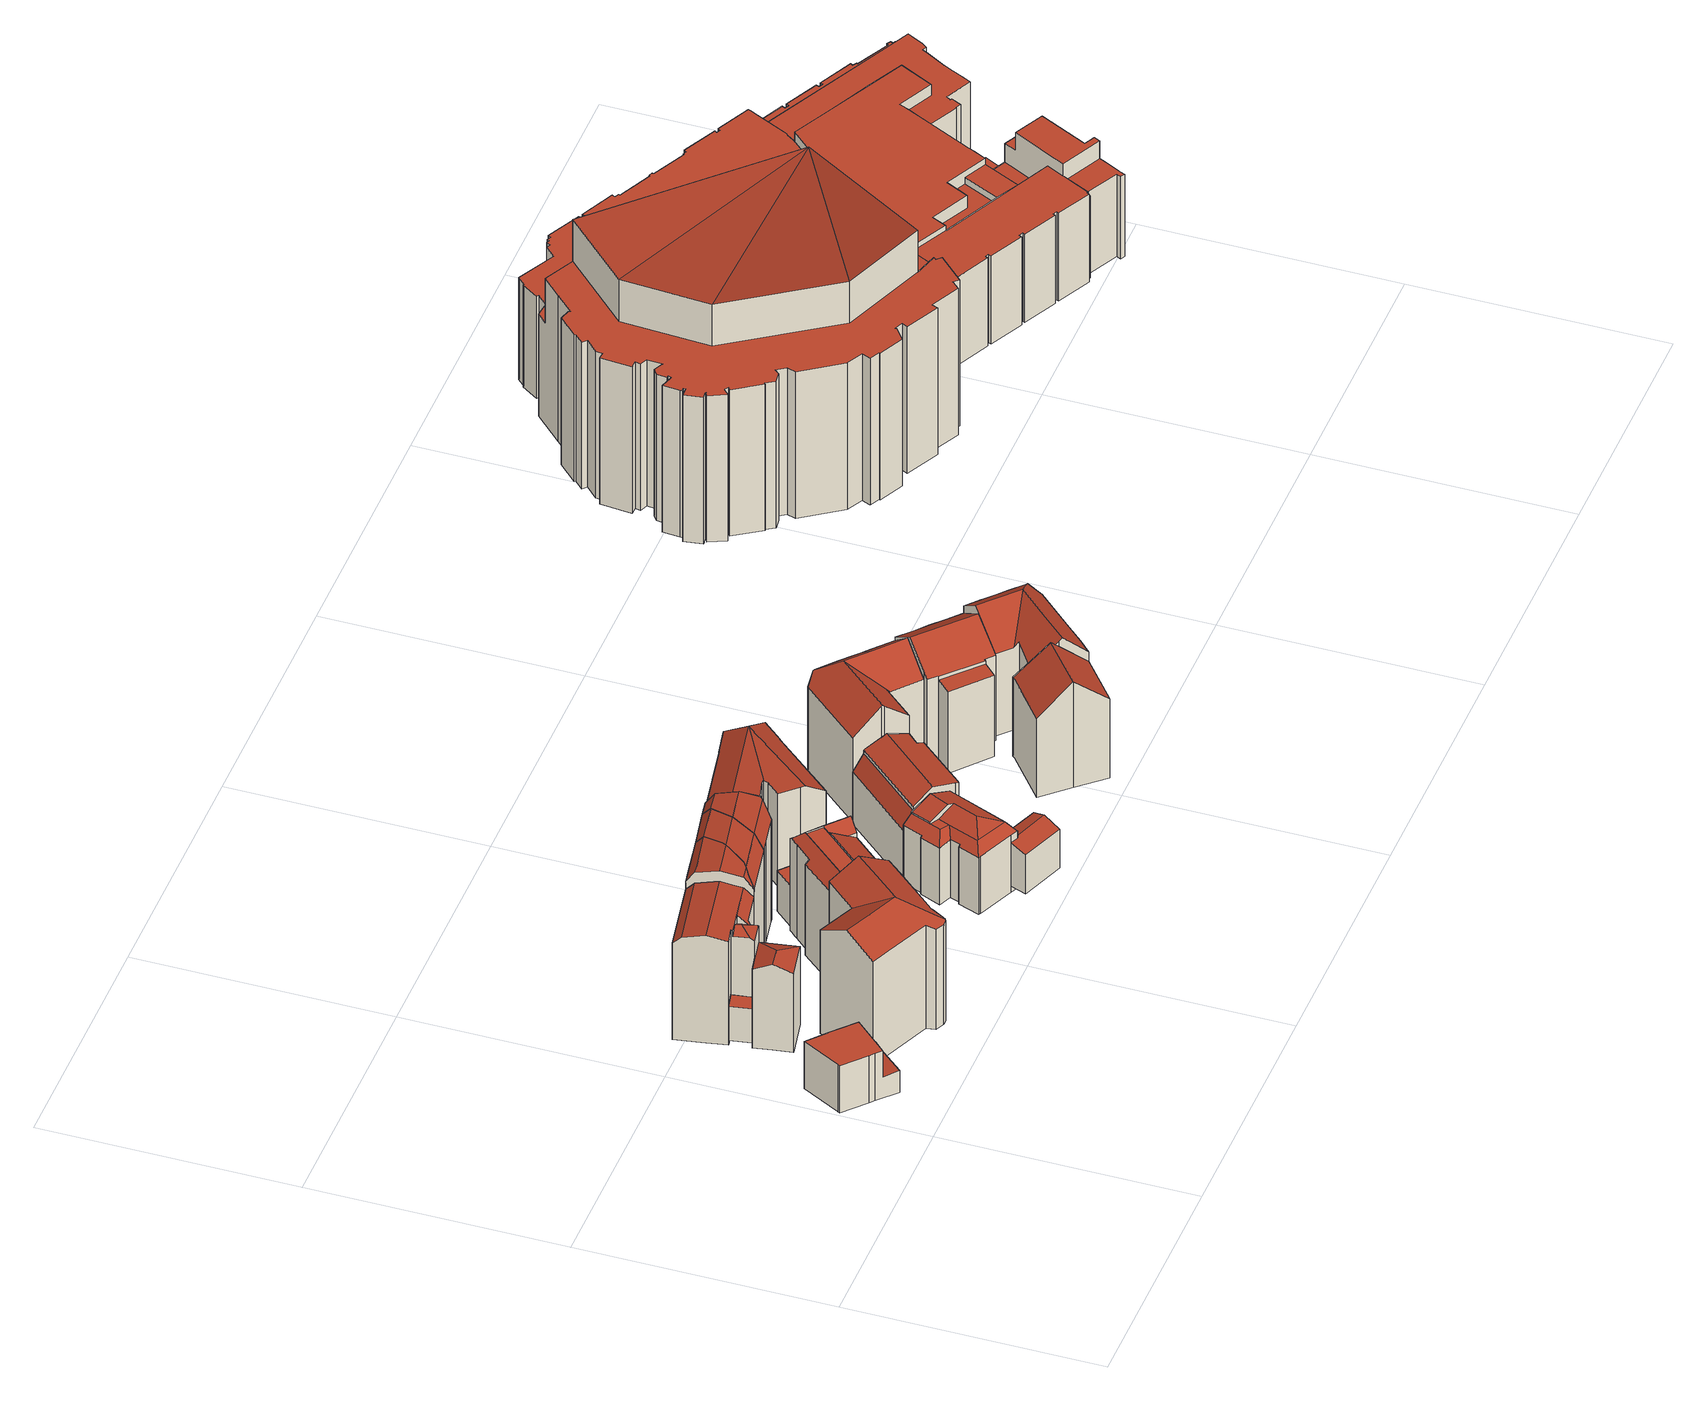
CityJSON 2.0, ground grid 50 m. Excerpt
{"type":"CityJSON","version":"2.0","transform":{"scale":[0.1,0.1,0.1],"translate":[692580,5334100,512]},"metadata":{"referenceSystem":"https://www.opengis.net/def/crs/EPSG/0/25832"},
"CityObjects":{
"building1":{"type":"Building","attributes":{"Gemeindeschluessel":"09162000","HoeheDach":"523.827","HoeheGrund":"513.141","Methode":"2000","NiedrigsteTraufeDesGebaeudes":"517.749","Geometrietyp2DReferenz":"3000","function":"31001_1000","roofType":"1000","measuredHeight":10.69,"storeysAboveGround":3},"geometry":[{"type":"MultiSurface","lod":"2","boundaries":[[[0,1,2,3]],[[4,5,6,7,8,9]],[[10,11,12,13]],[[14,15,11,10]],[[16,17,1,0]],[[4,9,18,19,16,0,3,20,14,10,13]],[[20,21,15,14]],[[13,12,5,4]],[[5,12,11,15,21,6]],[[18,22,23,19]],[[22,8,7,24,2,1,17,23]],[[3,2,24,21,20]],[[21,24,7,6]],[[19,23,17,16]],[[9,8,22,18]]],"semantics":{"surfaces":[{"type":"WallSurface"},{"type":"GroundSurface"},{"type":"RoofSurface"}],"values":[0,0,0,0,0,1,0,0,2,0,2,0,0,0,0]}}]},
"building2":{"type":"Building","attributes":{"Gemeindeschluessel":"09162000","HoeheDach":"521.450","HoeheGrund":"513.710","Methode":"1000","NiedrigsteTraufeDesGebaeudes":"521.450","Geometrietyp2DReferenz":"3000","function":"31001_2000","roofType":"1000","measuredHeight":7.74},"geometry":[{"type":"MultiSurface","lod":"2","boundaries":[[[25,26,27,28]],[[29,30,26,25]],[[29,25,28,31]],[[26,30,32,27]],[[28,27,32,31]],[[30,29,31,32]]],"semantics":{"surfaces":[{"type":"WallSurface"},{"type":"RoofSurface"},{"type":"GroundSurface"}],"values":[0,1,0,0,2,0]}}]},
"building3":{"type":"Building","attributes":{"Gemeindeschluessel":"09162000","HoeheDach":"537.010","HoeheGrund":"512.620","Methode":"2000","NiedrigsteTraufeDesGebaeudes":"530.340","Geometrietyp2DReferenz":"3000","function":"31001_9998","roofType":"3100","measuredHeight":24.39,"storeysAboveGround":5},"geometry":[{"type":"MultiSurface","lod":"2","boundaries":[[[33,34,35,36]],[[37,38,39,40,38,41]],[[42,43,44,45]],[[46,40,39]],[[47,48,41,38,40,49,50,51]],[[52,53,43,42]],[[45,44,54,33,36,55,56]],[[57,58,59,60]],[[46,61,62,63,49,40]],[[64,34,33,54,43,53,65,66,67,68]],[[69,70,71,55,36,35,72,37,41,48,73]],[[74,52,42,45,56,75]],[[76,64,68,77,46,39,38]],[[49,63,78,79,80,81,60,59,82,50]],[[67,83,84,62,61,77,68]],[[51,50,82,85]],[[73,48,47,86]],[[43,54,44]],[[75,56,55,71]],[[78,63,62,84]],[[85,82,59,58]],[[87,88,86,47,51,85,58,57]],[[84,83,67,66,65,53,52,74,75,71,70,69,73,86,88,87,57,60,81,80,79,78]],[[72,76,38,37]],[[46,77,61]],[[35,34,64,76,72]]],"semantics":{"surfaces":[{"type":"WallSurface"},{"type":"RoofSurface"},{"type":"GroundSurface"}],"values":[0,0,1,0,1,0,1,0,1,0,0,0,1,0,0,1,0,1,0,0,1,0,2,1,0,1]}}]},
"building4":{"type":"Building","attributes":{"Gemeindeschluessel":"09162000","HoeheDach":"539.640","HoeheGrund":"512.610","Methode":"2000","NiedrigsteTraufeDesGebaeudes":"535.229","Geometrietyp2DReferenz":"3000","function":"31001_9998","roofType":"3100","measuredHeight":27.03,"storeysAboveGround":4},"geometry":[{"type":"MultiSurface","lod":"2","boundaries":[[[89,90,91,92,93,94]],[[95,96,97,98,99,100]],[[92,101,102,93]],[[103,104,105,106]],[[106,105,107,108]],[[109,97,96,95,110,111,103,106,108,112,113,114,102,101,115,116,117,118,119]],[[112,108,107,120,121,113]],[[90,122,123,124,125,91]],[[126,127,100,99,98,128,129,123,122,90]],[[92,91,125,124,117,116,115,101]],[[97,109,119,129,128,98]],[[121,94,93,102,114,113]],[[111,110,95,100,127,130]],[[123,129,119,118,117,124]],[[111,130,104,103]],[[120,107,105,104,130,127,126,90,89,94,121]]],"semantics":{"surfaces":[{"type":"RoofSurface"},{"type":"WallSurface"},{"type":"GroundSurface"}],"values":[0,1,1,1,1,2,1,0,0,1,1,1,1,1,1,0]}}]},
"building5":{"type":"Building","attributes":{"Gemeindeschluessel":"09162000","HoeheDach":"539.290","HoeheGrund":"513.150","Methode":"2000","NiedrigsteTraufeDesGebaeudes":"535.983","Geometrietyp2DReferenz":"3000","function":"31001_9998","roofType":"3100","measuredHeight":26.14,"storeysAboveGround":5},"geometry":[{"type":"MultiSurface","lod":"2","boundaries":[[[131,132,133,134]],[[135,136,137,138,139,140,141,142,143,144]],[[145,146,147,148,149,150]],[[147,151,152,153,154,148]],[[134,133,139,138]],[[131,155,156,145,150,157,158,132]],[[139,133,132,158,157,159,140]],[[140,159,157,150,149,160,141]],[[151,147,146,145,156,155,131,134,138,137,136,135,144,161,152]],[[141,160,149,148,154,162,142]],[[143,163,153,152,161,144]],[[142,162,154,153,163,143]]],"semantics":{"surfaces":[{"type":"WallSurface"},{"type":"RoofSurface"},{"type":"GroundSurface"}],"values":[0,0,0,0,0,0,1,1,2,1,0,1]}}]},
"building6":{"type":"Building","attributes":{"Gemeindeschluessel":"09162000","HoeheDach":"539.290","HoeheGrund":"513.274","Methode":"2000","NiedrigsteTraufeDesGebaeudes":"535.830","Geometrietyp2DReferenz":"3000","function":"31001_9998","roofType":"3100","measuredHeight":26.02},"geometry":[{"type":"MultiSurface","lod":"2","boundaries":[[[164,165,166,167,168,169,170,171,172,173,174,175,176,177,178]],[[179,167,166,165,164,178,180,181,182,183]],[[169,168,167,179,184,185]],[[177,153,180,178]],[[186,183,182,149,150,187,188]],[[189,188,187,150,173,172,171,170]],[[181,180,153,154]],[[182,181,154,148,149]],[[184,179,183,186,188,189,185]],[[150,149,148,175,174,173]],[[148,154,153,177,176,175]],[[169,185,189,170]]],"semantics":{"surfaces":[{"type":"GroundSurface"},{"type":"WallSurface"},{"type":"RoofSurface"}],"values":[0,1,1,1,2,1,2,2,2,1,1,1]}}]},
"building7":{"type":"Building","attributes":{"Gemeindeschluessel":"09162000","HoeheDach":"536.271","HoeheGrund":"513.390","Methode":"2000","NiedrigsteTraufeDesGebaeudes":"532.911","Geometrietyp2DReferenz":"3000","function":"31001_9998","roofType":"2100","measuredHeight":22.88,"storeysAboveGround":4},"geometry":[{"type":"MultiSurface","lod":"2","boundaries":[[[190,191,192,193,194,195,196,197,198,199,200,201,202,203,204,205]],[[206,207,208]],[[209,210,211,212]],[[213,214,215]],[[210,216,217,218,219,220,221,211]],[[222,223,224,207]],[[215,214,225,216,210,206,208]],[[195,194,193,226,223,222,227,228,229,196]],[[198,230,231,199]],[[225,191,190,205,217,216]],[[208,207,224,215]],[[196,229,232,197]],[[231,233,221,220,202,201,200,199]],[[197,232,230,198]],[[206,210,209]],[[193,192,191,225,214,213,226]],[[219,218,217,205,204,203,202,220]],[[222,207,206,209,212,227]],[[226,213,215,224,223]],[[212,211,228,227]],[[228,211,221,233,231,230,232,229]]],"semantics":{"surfaces":[{"type":"GroundSurface"},{"type":"WallSurface"},{"type":"RoofSurface"}],"values":[0,1,1,1,2,1,2,1,1,1,1,1,1,1,1,1,1,2,2,1,2]}}]},
"building8":{"type":"Building","attributes":{"Gemeindeschluessel":"09162000","HoeheDach":"539.290","HoeheGrund":"513.240","Methode":"2000","NiedrigsteTraufeDesGebaeudes":"535.822","Geometrietyp2DReferenz":"3000","function":"31001_9998","roofType":"3100","measuredHeight":26.05},"geometry":[{"type":"MultiSurface","lod":"2","boundaries":[[[234,180,235,236]],[[237,238,239,240,241,183,179]],[[242,238,237,243]],[[244,245,246,247,236,235,248,249]],[[240,250,251,245,244,241]],[[249,248,252,182]],[[253,239,238,242]],[[250,240,239,253]],[[248,235,180,252]],[[241,244,249,182,183]],[[243,237,179,254]],[[179,183,182,252,180,234,255,256,257,254]],[[251,250,253,242,243,254,257,256,255,234,236,247,246,245]]],"semantics":{"surfaces":[{"type":"WallSurface"},{"type":"RoofSurface"},{"type":"GroundSurface"}],"values":[0,1,0,0,0,1,0,0,1,1,0,0,2]}}]},
"building9":{"type":"Building","attributes":{"Gemeindeschluessel":"09162000","HoeheDach":"523.632","HoeheGrund":"514.441","Methode":"1000","NiedrigsteTraufeDesGebaeudes":"523.632","Geometrietyp2DReferenz":"3000","function":"31001_2000","roofType":"1000","measuredHeight":9.19,"storeysAboveGround":1},"geometry":[{"type":"MultiSurface","lod":"2","boundaries":[[[258,259,260,261]],[[262,263,259,258]],[[264,262,258,261]],[[260,259,263,265]],[[264,265,263,262]],[[261,260,265,264]]],"semantics":{"surfaces":[{"type":"WallSurface"},{"type":"GroundSurface"},{"type":"RoofSurface"}],"values":[0,0,1,2,0,0]}}]},
"building10":{"type":"Building","attributes":{"Gemeindeschluessel":"09162000","HoeheDach":"536.031","HoeheGrund":"519.265","Methode":"2000","NiedrigsteTraufeDesGebaeudes":"532.064","Geometrietyp2DReferenz":"3000","function":"31001_1000","roofType":"3100","measuredHeight":16.77,"storeysAboveGround":4},"geometry":[{"type":"MultiSurface","lod":"2","boundaries":[[[266,267,268,269,270]],[[271,272,273,274,270,269]],[[275,276,277,278]],[[279,280,281,271,268,282,283]],[[284,285,286,287]],[[274,288,289,266,270]],[[290,291,275,278]],[[279,283,292,293]],[[294,295,267,296]],[[297,281,280,298,299]],[[291,290,300,282]],[[292,283,282,300]],[[275,291,282,268,267,295,276]],[[285,284,301,294]],[[285,294,296,289,302,303,286]],[[304,297,299,305]],[[306,303,302,307,273,272,304,305]],[[287,286,303,306]],[[280,279,293,298]],[[299,298,293,292,300,290,278,277,301,284,287,306,305]],[[289,288,307,302]],[[271,269,268]],[[277,276,295,294,301]],[[274,273,307,288]],[[297,304,272,271,281]],[[267,266,289,296]]],"semantics":{"surfaces":[{"type":"RoofSurface"},{"type":"WallSurface"},{"type":"GroundSurface"}],"values":[0,0,1,0,1,1,1,1,0,1,1,1,0,1,0,1,1,1,1,2,1,0,1,0,0,0]}}]},
"building11":{"type":"Building","attributes":{"Gemeindeschluessel":"09162000","HoeheDach":"530.770","HoeheGrund":"520.770","Methode":"2000","NiedrigsteTraufeDesGebaeudes":"529.598","Geometrietyp2DReferenz":"3000","function":"31001_1000","roofType":"3100","measuredHeight":10,"storeysAboveGround":3},"geometry":[{"type":"MultiSurface","lod":"2","boundaries":[[[308,309,310,311]],[[312,313,314,308,311,315]],[[312,316,317,318,313]],[[319,320,318,317]],[[319,317,316,321,310,309]],[[321,315,311,310]],[[315,321,316,312]],[[314,320,319,309,308]],[[318,320,314,313]]],"semantics":{"surfaces":[{"type":"WallSurface"},{"type":"GroundSurface"},{"type":"RoofSurface"}],"values":[0,1,0,2,2,0,0,0,0]}}]},
"building12":{"type":"Building","attributes":{"Gemeindeschluessel":"09162000","HoeheDach":"538.620","HoeheGrund":"517.639","Methode":"2000","NiedrigsteTraufeDesGebaeudes":"534.510","Geometrietyp2DReferenz":"3000","function":"31001_9998","roofType":"2100","measuredHeight":20.98,"storeysAboveGround":4},"geometry":[{"type":"MultiSurface","lod":"2","boundaries":[[[322,323,324,325]],[[326,327,328]],[[329,330,331,332,333]],[[334,335,336,337]],[[338,326,339,340]],[[340,339,323,322]],[[331,330,341,342]],[[334,337,332,331,342,343,344,345,346,347,338,340,322,325]],[[334,325,324,348,335]],[[337,336,333,332]],[[344,343,244,349,350]],[[344,350,351,345]],[[346,352,353,347]],[[342,341,244,343]],[[244,341,330,329,328,349]],[[338,347,353,327,326]],[[345,351,352,346]],[[348,324,323,339,326,328]],[[349,328,327,353,352,351,350]],[[329,333,336,335,348,328]]],"semantics":{"surfaces":[{"type":"WallSurface"},{"type":"RoofSurface"},{"type":"GroundSurface"}],"values":[0,1,0,0,0,0,0,2,0,0,0,0,0,0,1,0,0,1,1,1]}}]},
"building13":{"type":"Building","attributes":{"Gemeindeschluessel":"09162000","HoeheDach":"537.130","HoeheGrund":"519.347","Methode":"2000","NiedrigsteTraufeDesGebaeudes":"531.210","Geometrietyp2DReferenz":"3000","function":"31001_1000","roofType":"3100","measuredHeight":17.78,"storeysAboveGround":3},"geometry":[{"type":"MultiSurface","lod":"2","boundaries":[[[354,355,356,357]],[[358,359,360,361]],[[362,363,364,365]],[[366,367,368,369,355,354,370]],[[371,372,373,374]],[[366,375,371,374,362,365,358,361,376,367]],[[369,377,373,372,356,355]],[[371,375,378,357,356,372]],[[362,374,373,377,363]],[[365,364,359,358]],[[361,360,379,376]],[[368,379,360,359,364,363,377,369]],[[376,379,368,367]],[[366,370,378,375]],[[354,357,378,370]]],"semantics":{"surfaces":[{"type":"WallSurface"},{"type":"GroundSurface"},{"type":"RoofSurface"}],"values":[0,0,0,0,0,1,2,0,0,0,0,2,0,0,2]}}]},
"building14":{"type":"Building","attributes":{"Gemeindeschluessel":"09162000","HoeheDach":"543.870","HoeheGrund":"519.840","Methode":"2000","NiedrigsteTraufeDesGebaeudes":"538.816","Geometrietyp2DReferenz":"3000","function":"31001_9998","roofType":"3100","measuredHeight":24.03,"storeysAboveGround":5},"geometry":[{"type":"MultiSurface","lod":"2","boundaries":[[[380,381,382,383,384,385]],[[386,387,388,389]],[[390,391,385,384,392,393]],[[394,395,390,393]],[[396,397,398,399,389,388]],[[382,381,387,386]],[[400,401,397,396,402]],[[403,404,405,406]],[[407,408,409,401,400,410]],[[411,402,396,388,387,381,380]],[[410,400,402,411,412]],[[413,407,410,412,414,415]],[[405,404,414,412,411,416,417]],[[403,415,414,404]],[[398,397,401,409]],[[408,407,413,415,403,406,418,394,393,392,384,383,382,386,389,399,398,409]],[[395,417,416,411,380,385,391,390]],[[418,406,405,417,395,394]]],"semantics":{"surfaces":[{"type":"WallSurface"},{"type":"RoofSurface"},{"type":"GroundSurface"}],"values":[0,0,0,0,0,0,1,0,0,1,1,0,1,0,0,2,1,0]}}]},
"building15":{"type":"Building","attributes":{"Gemeindeschluessel":"09162000","HoeheDach":"545.210","HoeheGrund":"521.250","Methode":"2000","NiedrigsteTraufeDesGebaeudes":"539.098","Geometrietyp2DReferenz":"3000","function":"31001_1000","roofType":"3100","measuredHeight":23.96,"storeysAboveGround":4},"geometry":[{"type":"MultiSurface","lod":"2","boundaries":[[[419,420,421,422]],[[423,424,425,426,427,428,420]],[[429,425,424,430]],[[421,431,432,433,434,422]],[[426,425,429,435,436,427]],[[433,432,437,438]],[[430,424,423,439]],[[427,436,440,438,437,428]],[[439,419,422,434,433,438,440,436,435,429,430]],[[439,423,420,419]],[[420,428,437,432,431,421]]],"semantics":{"surfaces":[{"type":"WallSurface"},{"type":"RoofSurface"},{"type":"GroundSurface"}],"values":[0,1,0,0,0,0,0,0,2,0,1]}}]},
"building16":{"type":"Building","attributes":{"Gemeindeschluessel":"09162000","HoeheDach":"544.530","HoeheGrund":"520.480","Methode":"2000","NiedrigsteTraufeDesGebaeudes":"538.980","Geometrietyp2DReferenz":"3000","function":"31001_9998","roofType":"3100","measuredHeight":24.05,"storeysAboveGround":5},"geometry":[{"type":"MultiSurface","lod":"2","boundaries":[[[441,442,443,444,445,446,447]],[[448,449,443,442]],[[450,451,452,453,454,455]],[[456,448,442,441]],[[457,458,450,455]],[[453,452,459,460]],[[461,462,463,464,465,466]],[[467,468,469,470,471,447,446,445,457,455,454,453,460,465,464,463]],[[468,472,473,469]],[[460,459,466,465]],[[444,443,449,473,472,474,451,450,458]],[[471,470,469,473,449,448,456]],[[471,456,441,447]],[[468,467,463,462,474,472]],[[445,444,458,457]],[[474,462,461,466,459,452,451]]],"semantics":{"surfaces":[{"type":"WallSurface"},{"type":"RoofSurface"},{"type":"GroundSurface"}],"values":[0,0,0,1,0,0,0,2,0,0,1,0,0,0,0,1]}}]},
"building17":{"type":"Building","attributes":{"Gemeindeschluessel":"09162000","HoeheDach":"545.700","HoeheGrund":"521.540","Methode":"2000","NiedrigsteTraufeDesGebaeudes":"540.090","Geometrietyp2DReferenz":"3000","function":"31001_9998","roofType":"3100","measuredHeight":24.16,"storeysAboveGround":5},"geometry":[{"type":"MultiSurface","lod":"2","boundaries":[[[475,476,477,478]],[[479,480,481,482,483]],[[484,485,486,487,488,489]],[[483,482,490,491,492,493]],[[481,480,494,477,476,495,496,497,490,482]],[[498,496,495,499]],[[500,501,502,503,504,505]],[[497,496,498,506,491,490]],[[507,504,503,508,480,479,509,510,511]],[[484,489,502,501]],[[511,510,509,512,513,514]],[[485,484,501,500,505,515,514,513,512,516,493,492,491,506,498,499,475,478,517,486]],[[516,512,509,479,483,493]],[[499,495,476,475]],[[515,507,511,514]],[[502,489,488,487,494,480,508,503]],[[505,504,507,515]],[[487,486,517,478,477,494]]],"semantics":{"surfaces":[{"type":"WallSurface"},{"type":"RoofSurface"},{"type":"GroundSurface"}],"values":[0,1,0,0,1,0,0,0,1,0,0,2,0,0,0,1,0,0]}}]},
"building18":{"type":"Building","attributes":{"Gemeindeschluessel":"09162000","HoeheDach":"565.740","HoeheGrund":"522.950","Methode":"2000","NiedrigsteTraufeDesGebaeudes":"546.110","Geometrietyp2DReferenz":"3000","function":"31001_9998","roofType":"1000","measuredHeight":42.79,"storeysAboveGround":5},"geometry":[{"type":"MultiSurface","lod":"2","boundaries":[[[518,519,520,521]],[[522,523,524,525]],[[526,527,528,529]],[[530,531,532,533]],[[534,535,536,537]],[[538,539,540,541]],[[542,543,544,545]],[[546,547,524,523,548,549,534,537,550,542,545,551,552,553,554,555,556,557,558,559,560,561,562,563,564,565,566,567,518,521,568,569,570,571,572,573,574,575,576,577,578,579,580,581,582,583,584,585,586,587,588,589,590,591,592,593,594,595,596,597,598,599,600,601,602,603,604,605,606,607,608,609,610,611,612,613,614,615,530,533,616,617,618,619,620,621,622,623,538,541,624,625,626,627,628,629,630,631,632,633,634,635,526,529,636]],[[589,637,638,590]],[[583,639,640,584]],[[552,641,642,553]],[[627,643,644,628]],[[571,645,646,572]],[[551,647,641,552]],[[582,648,639,583]],[[649,547,546,650]],[[572,646,651,573]],[[608,652,653,609]],[[614,654,655,615]],[[528,527,656,657,658,659,660,661,662,644,643,663,664,665,540,539,666,667,668,669,670,671,672,673,532,531,655,654,674,675,676,677,653,652,678,679,680,681,682,683,684,685,686,687]],[[625,664,663,626]],[[688,689,690]],[[691,570,569,692]],[[607,678,652,608]],[[580,693,694,581]],[[577,695,696,578]],[[601,684,683,602]],[[549,697,535,534]],[[698,699,700,701]],[[605,680,679,606]],[[699,702,703,704]],[[626,663,643,627]],[[599,705,706,600]],[[555,707,708,556]],[[618,671,670,619]],[[704,703,709,710]],[[631,660,659,632]],[[541,540,665,624]],[[562,711,712,563]],[[612,675,674,613]],[[596,713,714,597]],[[611,676,675,612]],[[553,642,715,554]],[[635,656,527,526]],[[702,688,703]],[[533,532,673,616]],[[579,716,693,580]],[[558,717,718,559]],[[550,719,543,542]],[[563,712,720,564]],[[622,667,666,623]],[[566,721,722,567]],[[545,544,647,551]],[[556,708,723,557]],[[578,696,716,579]],[[616,673,672,617]],[[560,724,725,561]],[[574,726,727,575]],[[557,723,717,558]],[[564,720,728,565]],[[632,659,658,633]],[[573,651,726,574]],[[603,682,681,604]],[[585,729,730,586]],[[592,731,732,593]],[[630,661,660,631]],[[623,666,539,538]],[[602,683,682,603]],[[629,662,661,630]],[[593,732,733,594]],[[613,674,654,614]],[[565,728,721,566]],[[628,644,662,629]],[[594,733,734,595]],[[686,735,689,688,736,687]],[[619,670,669,620]],[[692,737,520,519,722,721,728,720,712,711,725,724,718,717,723,708,707,715,642,641,647,544,543,719,536,535,697,738,700,699,704,710,739,735,740,706,705,741,714,713,734,733,732,731,742,638,637,743,744,730,729,640,639,648,694,693,716,696,695,745,727,726,651,646,645,691]],[[559,718,724,560]],[[617,672,671,618]],[[739,690,689,735]],[[595,734,713,596]],[[621,668,667,622]],[[609,653,677,610]],[[586,730,744,587]],[[610,677,676,611]],[[584,640,729,585]],[[561,725,711,562]],[[624,665,664,625]],[[598,741,705,599]],[[588,743,637,589]],[[604,681,680,605]],[[601,600,706,740,685,684]],[[537,536,719,550]],[[688,690,709]],[[634,657,656,635]],[[692,569,568,737]],[[587,744,743,588]],[[575,727,745,576]],[[633,658,657,634]],[[570,691,645,571]],[[567,722,519,518]],[[528,687,736,650,546,636,529]],[[736,688,702,699,698]],[[554,715,707,555]],[[649,650,736,698,701,522,525]],[[581,694,648,582]],[[606,679,678,607]],[[703,688,709]],[[548,523,522,701,700,738]],[[620,669,668,621]],[[685,740,735,686]],[[576,745,695,577]],[[615,655,531,530]],[[590,638,742,591]],[[547,649,525,524]],[[548,738,697,549]],[[591,742,731,592]],[[710,709,690,739]],[[521,520,737,568]],[[597,714,741,598]]],"semantics":{"surfaces":[{"type":"WallSurface"},{"type":"GroundSurface"},{"type":"RoofSurface"}],"values":[0,0,0,0,0,0,0,1,0,0,0,0,0,0,0,0,0,0,0,2,0,2,0,0,0,0,0,0,0,0,0,0,0,0,0,0,0,0,0,0,0,0,0,0,2,0,0,0,0,0,0,0,0,0,0,0,0,0,0,0,0,0,0,0,0,0,0,0,0,0,0,0,0,0,0,0,2,0,0,0,0,0,0,0,0,0,0,0,0,0,0,0,0,2,0,0,0,0,0,0,0,0,0,0,2,0,0,2,0,0,0,0,0,0,0,0,0,0,0,0]}}]},
"building19":{"type":"Building","attributes":{"Gemeindeschluessel":"09162000","HoeheDach":"550.040","HoeheGrund":"527.270","Methode":"2000","NiedrigsteTraufeDesGebaeudes":"537.580","Geometrietyp2DReferenz":"3000","function":"31001_9998","roofType":"1000","measuredHeight":22.77,"storeysAboveGround":5},"geometry":[{"type":"MultiSurface","lod":"2","boundaries":[[[746,747,748,749]],[[750,751,752,753]],[[754,755,756,757,758,759]],[[760,761,762,763]],[[764,765,766,767]],[[756,768,769,770,771,757]],[[772,773,774,775,776,777,778]],[[779,780,781,782]],[[783,784,761,760]],[[785,786,787,788]],[[789,790,791,792]],[[793,794,795,796]],[[797,798,799,800]],[[801,802,803,804,805,806,807]],[[808,809,778,777,810,811,812]],[[813,814,815,754,759,816,817]],[[818,819,820,821]],[[822,823,824,825]],[[826,827,828,829,830,831]],[[776,775,832,833,834,835]],[[836,837,838,839]],[[840,841,842,843,844,845,846,847,848,849]],[[839,838,850,851]],[[842,852,812,811,810,835,834,853,854,843]],[[803,791,790,855,856,857,858,859,860,861,804]],[[862,863,864,865,866,867,868]],[[869,870,871,872]],[[749,748,873,874]],[[875,876,870,869]],[[877,878,879,880,746,749,874,881,830,829,828,799,798,766,765,882,883,884,885,886,871,870,876,887,888,889,890,891,892,769,768,756,755,754,815]],[[767,766,798,797]],[[893,894,525,895]],[[763,762,896,897]],[[868,867,786,785]],[[769,892,898,780,779,899,770]],[[900,855,790,789]],[[847,901,862,868,785,788,848]],[[902,903,904,905]],[[906,856,855,900]],[[907,908,909,910]],[[911,912,913,914]],[[860,859,915,916,917,809,808]],[[915,859,858,918]],[[796,795,919,920]],[[905,904,921,922]],[[923,924,925,926]],[[927,928,912,911]],[[821,820,924,923]],[[525,929,930,931,932,933,895]],[[934,887,876,875]],[[935,936,937,938,939,833,832]],[[788,787,940,849,848]],[[827,941,942,943,800,799,828]],[[944,857,856,906]],[[861,852,805,804]],[[753,752,945,946]],[[947,948,884,883,882,949]],[[853,834,833,939,950,951,952]],[[920,919,819,818]],[[807,806,823,822]],[[953,954,903,902]],[[950,939,938,955,956,957,941,827,826,831,958,951]],[[918,858,857,944]],[[931,959,960,961,962,963,964,965,966,932]],[[897,896,967,968]],[[851,850,969,970]],[[894,971,913,912,928,945,752,751,969,850,838,837,972,824,823,806,805,852,842,841,840,849,929,525]],[[940,787,786,867,866,865,973,974,975,976,873,748,747,977,978,979,980,814,813,981,982,983,984,962,961,960,959,931,930]],[[985,986,987,988,989,889,888]],[[910,909,794,793]],[[962,984,983,982,981,813,817,990,991,992,993,963]],[[994,972,837,836]],[[995,955,938,937]],[[891,890,889,989,996,997,898,892]],[[846,998,863,862,901,847]],[[825,824,972,994]],[[845,864,863,998,846]],[[926,925,784,783]],[[995,999,1000,957,956,955]],[[968,967,954,953]],[[970,969,751,750]],[[980,979,978,977,747,746,880,879,878,877,815,814]],[[935,832,775,774]],[[1001,1002,922,921]],[[844,1003,952,951,958,831,830,881,874,873,976,975,974,973,865,864,845]],[[985,888,887,934]],[[1004,1005,988,987]],[[872,871,886,1006]],[[772,778,809,917]],[[835,810,777,776]],[[949,882,765,764]],[[948,1007,1006,886,885,884]],[[1008,971,894,893]],[[1002,1001,1005,1004]],[[942,941,957,1000]],[[946,945,928,927]],[[792,791,803,802]],[[997,996,989,988,1005,1001,921,904,903,954,967,896,762,761,784,925,924,820,819,919,795,794,909,908,781,780,898]],[[843,854,853,952,1003,844]],[[1004,987,986,985,934,875,869,872,1006,1007,948,947,949,764,767,797,800,943,942,1000,999,995,937,936,935,774,773,772,917,916,915,918,944,906,900,789,792,802,801,807,822,825,994,836,839,851,970,750,753,946,927,911,914,1008,893,895,933,932,966,965,964,963,993,992,991,990,817,816,759,758,757,771,770,899,779,782,907,910,793,796,920,818,821,923,926,783,760,763,897,968,953,902,905,922,1002]],[[860,808,812,852,861]],[[849,940,930,929]],[[914,913,971,1008]],[[782,781,908,907]]],"semantics":{"surfaces":[{"type":"WallSurface"},{"type":"RoofSurface"},{"type":"GroundSurface"}],"values":[0,0,0,0,0,0,0,0,0,0,0,0,0,0,1,0,0,0,0,1,0,0,0,0,1,0,0,0,0,1,0,0,0,0,0,0,1,0,0,0,0,0,0,0,0,0,0,0,0,0,0,0,0,0,0,0,0,0,0,0,0,1,0,0,0,0,1,1,0,0,0,0,0,0,0,0,1,0,0,0,0,0,0,0,0,0,0,0,0,0,0,0,0,0,0,0,0,1,1,2,0,0,0,0]}}]}
},
"vertices":[
[46,257,11],[46,257,118],[83,225,118],[83,225,11],[91,95,11],[91,95,61],[67,118,57],[67,118,118],[56,128,118],[56,128,11],[152,161,11],[152,161,61],[129,138,61],[129,138,11],[152,162,11],[152,162,61],[5,180,11],[5,180,118],[46,137,11],[3,176,11],[128,184,11],[128,184,57],[46,137,118],[3,176,118],[128,184,118],
[160,389,94],[128,382,94],[128,382,17],[160,389,17],[153,431,94],[121,424,94],[153,431,17],[121,424,17],
[203,397,183],[203,397,221],[160,389,221],[160,389,183],[153,427,227],[171,430,240],[197,435,221],[197,435,240],[153,427,240],[140,309,184],[216,324,184],[173,353,200],[134,346,200],[200,416,221],[121,424,241],[153,431,241],[271,448,240],[264,491,250],[114,463,250],[140,309,6],[216,324,6],[203,397,184],[160,389,184],[128,382,184],[103,523,6],[103,523,224],[253,550,224],[253,550,6],[202,407,212],[209,418,222],[274,430,222],[203,398,221],[203,397,6],[203,398,6],[201,407,6],[201,407,221],[153,427,6],[159,398,6],[160,389,6],[159,398,227],[153,431,6],[134,346,6],[128,382,6],[173,418,240],[202,407,221],[274,430,6],[271,448,6],[264,491,6],[256,534,6],[256,534,240],[202,407,6],[209,418,6],[106,506,240],[121,424,6],[106,506,6],[114,463,6],
[235,200,276],[295,175,276],[280,250,241],[279,250,242],[205,283,241],[179,224,276],[316,94,6],[324,115,6],[325,119,6],[325,119,242],[324,115,241],[316,94,236],[279,250,6],[205,283,6],[300,86,6],[300,86,232],[283,94,233],[283,94,6],[279,112,241],[279,112,6],[399,202,6],[312,88,6],[310,86,6],[190,150,6],[153,166,6],[179,224,6],[280,250,6],[281,251,6],[336,312,6],[381,273,6],[426,233,6],[190,150,241],[153,166,241],[340,226,276],[381,273,276],[336,312,242],[281,251,241],[310,99,241],[312,88,236],[399,202,242],[426,233,241],[310,86,234],
[288,446,11],[288,446,258],[275,430,240],[275,430,11],[256,534,11],[264,491,11],[271,448,11],[274,430,11],[274,430,240],[271,448,264],[264,491,273],[256,534,264],[253,550,240],[253,550,11],[310,462,11],[336,504,11],[342,514,11],[342,514,271],[336,504,273],[310,462,266],[355,552,11],[362,570,11],[362,570,240],[355,552,264],[291,448,11],[297,453,11],[297,453,264],[291,448,260],[291,452,264],[283,494,273],[273,554,11],[276,537,264],[273,554,240],
[433,566,13],[412,518,13],[392,471,13],[383,450,13],[291,433,13],[275,430,13],[288,446,13],[298,453,13],[301,455,13],[310,462,13],[336,504,13],[342,514,13],[355,552,13],[362,570,13],[440,585,13],[383,450,238],[440,585,240],[433,566,264],[412,518,273],[392,471,264],[291,433,238],[275,430,238],[300,454,264],[301,455,265],[298,453,264],[288,446,257],
[518,336,14],[514,331,14],[504,320,14],[426,233,14],[385,269,14],[358,293,14],[336,312,14],[392,376,14],[399,371,14],[430,405,14],[434,410,14],[444,420,14],[447,424,14],[462,411,14],[490,386,14],[531,351,14],[475,369,239],[463,356,239],[463,356,220],[477,372,239],[477,372,243],[449,396,243],[449,396,239],[504,320,209],[504,320,220],[491,331,220],[518,336,243],[531,351,221],[490,386,222],[462,411,222],[447,424,223],[444,420,227],[385,269,239],[385,269,243],[463,356,243],[514,331,236],[426,233,209],[358,293,239],[358,293,243],[336,312,220],[399,371,227],[430,405,227],[392,376,220],[434,410,227],
[440,585,12],[471,590,240],[471,590,12],[387,451,238],[404,454,238],[459,464,238],[467,465,238],[485,488,264],[404,454,12],[387,451,12],[491,495,266],[491,495,12],[483,531,12],[474,573,12],[474,573,264],[483,531,273],[467,465,12],[485,488,12],[432,566,264],[459,464,12],[383,450,12],[432,566,12],[412,518,12],[392,471,12],
[563,387,24],[563,387,116],[531,351,116],[531,351,24],[479,459,24],[479,459,116],[447,424,24],[447,424,116],
[588,197,220],[579,174,220],[554,112,220],[600,131,235],[620,180,235],[619,84,220],[668,204,220],[626,226,240],[609,186,240],[551,144,205],[559,165,205],[559,165,73],[551,144,73],[607,69,202],[623,62,202],[623,63,202],[530,102,202],[535,100,202],[550,217,73],[550,217,201],[553,216,204],[553,216,73],[570,206,223],[570,206,220],[547,145,73],[547,145,202],[535,100,73],[607,69,73],[533,175,201],[558,165,204],[561,184,220],[634,90,203],[623,62,73],[634,90,73],[530,102,73],[533,175,73],[587,247,220],[570,256,204],[679,198,202],[679,198,73],[570,256,73],[587,247,223],
[682,4,88],[682,4,176],[595,37,176],[595,37,88],[623,62,88],[634,90,88],[706,61,88],[607,69,88],[623,62,187],[624,64,188],[634,90,179],[696,38,188],[706,61,180],[607,69,187],
[694,530,56],[694,530,228],[578,403,235],[578,403,56],[733,571,225],[683,630,227],[669,579,263],[533,503,266],[534,504,266],[534,504,56],[531,495,56],[531,495,266],[540,438,56],[540,438,263],[507,468,266],[507,468,56],[733,571,56],[695,529,227],[695,529,56],[524,504,266],[524,504,56],[491,495,56],[471,590,56],[627,619,56],[627,620,56],[683,631,56],[548,430,263],[481,544,263],[471,590,228],[627,619,228],[627,620,226],[683,631,226],
[590,245,225],[590,245,233],[710,379,233],[710,379,225],[771,289,74],[771,289,227],[690,197,227],[690,197,74],[779,319,74],[779,319,233],[759,298,233],[759,298,74],[570,256,74],[679,198,74],[679,198,231],[632,223,251],[570,256,192],[736,356,74],[736,356,247],[742,351,250],[742,351,74],[693,394,74],[687,194,74],[745,349,251],[693,394,192],[687,194,227],
[828,515,285],[840,516,278],[840,516,78],[828,515,78],[801,515,78],[801,515,268],[877,484,78],[877,484,278],[899,465,278],[899,465,78],[693,394,268],[745,453,268],[745,453,78],[693,394,78],[736,356,78],[736,356,316],[909,455,278],[918,448,278],[918,448,78],[909,455,78],[929,374,319],[961,409,279],[877,419,319],[779,319,78],[779,319,274],[742,351,314],[742,351,78],[888,330,78],[929,374,78],[961,409,78],[888,330,268],[831,459,319],[837,374,268],[837,374,78],[832,378,274],[832,378,78],[791,413,319],[738,354,319],[738,354,78],
[895,54,92],[895,54,332],[848,105,271],[848,105,92],[942,2,271],[1028,72,271],[995,115,319],[990,121,325],[987,125,330],[985,127,332],[995,115,92],[1028,72,92],[938,178,271],[943,183,271],[943,183,92],[938,178,92],[990,121,92],[987,125,92],[963,157,299],[963,157,92],[942,2,92],[985,127,92],
[868,277,270],[894,304,270],[894,304,277],[895,305,278],[895,305,85],[894,304,85],[868,277,85],[963,241,270],[963,241,277],[888,330,288],[924,369,325],[961,409,287],[961,409,85],[924,369,85],[888,330,85],[938,216,270],[879,320,85],[879,320,278],[989,384,286],[989,384,85],[1037,341,286],[1064,317,287],[1064,317,85],[1037,341,85],[1015,362,85],[1015,362,286],[1026,277,85],[981,228,85],[964,243,85],[963,241,85],[938,216,85],[981,228,278],[964,243,278],[1026,277,325],
[1131,257,95],[1131,257,303],[1156,234,303],[1156,234,95],[1007,204,282],[1102,221,337],[1058,260,337],[1032,284,337],[981,228,282],[1058,97,95],[1088,129,95],[1158,204,95],[1158,204,286],[1088,129,286],[1058,97,287],[1064,317,303],[1064,317,95],[1032,284,95],[981,228,95],[1157,231,305],[1113,273,303],[1093,291,303],[1090,294,303],[1093,291,95],[1113,273,95],[999,110,95],[1028,72,95],[1028,72,292],[999,110,337],[995,115,330],[995,115,95],[1090,294,95],[987,125,319],[1049,164,337],[1015,197,291],[1014,196,291],[963,157,281],[1015,197,95],[1014,196,95],[963,157,95],[987,125,95],[1007,204,95],[1157,231,95],
[1332,847,109],[1332,847,442],[1337,851,442],[1337,851,109],[1808,642,353],[1808,642,109],[1858,617,109],[1858,617,353],[2146,1025,109],[2146,1025,341],[2136,1010,341],[2136,1010,109],[1812,1297,109],[1812,1297,341],[1810,1292,341],[1810,1292,109],[1753,567,109],[1753,567,442],[1744,576,442],[1744,576,109],[1969,1215,109],[1969,1215,341],[1967,1212,341],[1967,1212,109],[1672,589,109],[1672,589,442],[1667,577,442],[1667,577,109],[1952,814,109],[1905,715,109],[1792,625,109],[1801,616,109],[1729,561,109],[1599,610,109],[1605,622,109],[1589,629,109],[1589,626,109],[1564,607,109],[1514,631,109],[1515,633,109],[1495,643,109],[1503,660,109],[1470,677,109],[1417,754,109],[1422,772,109],[1410,790,109],[1402,780,109],[1381,778,109],[1370,795,109],[1368,794,109],[1330,857,109],[1319,846,109],[1303,880,109],[1311,883,109],[1310,885,109],[1297,883,109],[1291,920,109],[1309,921,109],[1308,925,109],[1301,925,109],[1301,928,109],[1304,963,109],[1330,955,109],[1332,962,109],[1328,962,109],[1330,982,109],[1341,991,109],[1360,982,109],[1362,1012,109],[1348,1018,109],[1349,1029,109],[1335,1030,109],[1340,1092,109],[1353,1091,109],[1354,1104,109],[1378,1128,109],[1369,1136,109],[1386,1153,109],[1384,1155,109],[1421,1192,109],[1442,1186,109],[1444,1182,109],[1479,1218,109],[1534,1274,109],[1563,1271,109],[1583,1291,109],[1579,1293,109],[1602,1326,109],[1603,1325,109],[1618,1340,109],[1694,1302,109],[1713,1322,109],[1722,1318,109],[1726,1326,109],[1731,1323,109],[1734,1328,109],[1742,1324,109],[1745,1330,109],[1818,1288,109],[1820,1293,109],[1888,1261,109],[1885,1255,109],[1893,1251,109],[1892,1248,109],[1959,1216,109],[1961,1218,109],[2035,1179,109],[2036,1181,109],[2044,1178,109],[2047,1183,109],[2115,1150,109],[2112,1145,109],[2120,1141,109],[2123,1146,109],[2190,1114,109],[2188,1108,109],[2181,1094,109],[2150,1029,109],[2103,975,109],[1335,1030,442],[1340,1092,442],[1330,982,442],[1341,991,442],[1605,622,442],[1589,629,442],[2047,1183,341],[2115,1150,341],[1311,883,442],[1310,885,442],[1599,610,442],[1328,962,442],[1905,715,353],[1952,814,353],[1297,883,442],[1694,1302,341],[1713,1322,341],[1742,1324,341],[1745,1330,341],[2150,1029,341],[2181,1094,341],[2188,1108,341],[2190,1114,341],[2123,1146,341],[2120,1141,341],[2112,1145,341],[2044,1178,341],[2036,1181,341],[2035,1179,341],[1961,1218,341],[1959,1216,341],[1892,1248,341],[1893,1251,341],[1885,1255,341],[1888,1261,341],[1820,1293,341],[1818,1288,341],[1734,1328,341],[1731,1323,341],[1726,1326,341],[1722,1318,341],[1618,1340,341],[1603,1325,341],[1602,1326,341],[1579,1293,341],[1583,1291,341],[1563,1271,341],[1534,1274,341],[1515,1255,341],[1576,1225,341],[2096,968,341],[2096,968,369],[1576,1225,537],[1446,1094,537],[1303,880,442],[1319,846,442],[1330,955,442],[1332,962,442],[1301,925,442],[1301,928,442],[1801,616,442],[1749,643,353],[1749,643,442],[1796,630,442],[1796,630,353],[1749,643,537],[1576,709,537],[1576,709,442],[1444,1182,442],[1479,1218,442],[1564,607,442],[1514,631,442],[1436,916,537],[1436,916,442],[1422,772,442],[1410,790,442],[1384,1155,442],[1421,1192,442],[1589,626,442],[1304,963,442],[1495,643,442],[1503,660,442],[1729,561,442],[1402,780,442],[1370,795,442],[1368,794,442],[1515,633,442],[1470,677,442],[1417,754,442],[1291,920,442],[1309,921,442],[1381,778,442],[1360,982,442],[1362,1012,442],[1354,1104,442],[1378,1128,442],[1369,1136,442],[1386,1153,442],[1576,1225,442],[2096,968,353],[1330,857,442],[1792,625,442],[1446,1094,442],[1515,1255,442],[1442,1186,442],[1353,1091,442],[1349,1029,442],[1348,1018,442],[1308,925,442],
[2369,891,339],[2369,891,364],[2336,824,364],[2336,824,339],[2006,545,153],[2006,545,353],[2003,539,353],[2003,539,153],[2136,1010,339],[2138,1013,339],[2146,1025,339],[2146,1025,153],[2138,1013,153],[2136,1010,153],[2417,1003,153],[2417,1003,300],[2414,998,300],[2414,998,153],[2336,789,153],[2336,789,339],[2339,787,339],[2339,787,153],[2146,1026,339],[2150,1029,339],[2150,1029,153],[2146,1026,153],[2253,509,153],[2300,605,153],[2301,607,153],[2301,607,339],[2300,605,339],[2300,605,380],[2253,509,380],[2181,1094,153],[2181,1094,300],[2188,1108,300],[2188,1108,153],[2349,1036,153],[2349,1036,300],[2067,663,336],[2067,663,364],[1990,700,364],[1990,700,336],[2237,444,153],[2237,444,340],[2170,477,340],[2170,477,153],[2266,1077,153],[2266,1077,300],[2263,1071,300],[2263,1071,153],[2329,767,153],[2329,767,339],[2319,772,339],[2319,772,153],[2159,470,153],[2165,468,153],[2165,468,340],[2159,470,340],[2159,470,353],[2157,471,353],[2157,471,153],[2268,487,380],[2274,499,380],[2241,634,380],[2204,561,380],[2187,526,380],[2103,975,364],[2133,1007,364],[2133,1007,339],[2133,1007,153],[2103,975,153],[2274,1073,153],[2274,1073,300],[2341,1040,300],[2341,1040,153],[2154,466,153],[2154,466,353],[2087,499,353],[2087,499,153],[2311,774,256],[2318,771,256],[2318,771,339],[2311,774,339],[2242,808,339],[2242,808,256],[2311,602,339],[2322,624,339],[2253,658,339],[2241,634,339],[2082,508,153],[2082,508,353],[2079,503,353],[2079,503,153],[2093,615,353],[2138,592,353],[2204,561,353],[2204,561,297],[2138,592,297],[2138,592,351],[2093,615,351],[2093,615,336],[1976,671,336],[1976,671,353],[2011,536,353],[2011,536,153],[2187,526,353],[2253,658,297],[2241,634,297],[2233,435,340],[2241,431,340],[2245,440,340],[2247,444,340],[2263,476,340],[2268,487,340],[2187,526,340],[2128,689,336],[2128,689,351],[2174,667,351],[2174,667,364],[2128,689,364],[2089,708,364],[2089,708,336],[2446,872,153],[2446,872,339],[2422,830,339],[2422,830,153],[2266,858,364],[2266,858,339],[2450,880,153],[2450,880,339],[2136,1005,339],[2213,967,339],[2253,948,339],[2298,926,339],[2256,837,339],[2341,798,339],[2345,796,339],[2394,772,339],[2403,791,339],[2413,811,339],[2458,876,339],[2467,888,339],[2483,919,339],[2402,958,339],[2185,1064,339],[2170,1071,339],[1863,614,153],[1863,614,353],[1858,617,153],[2422,993,300],[2422,993,153],[2170,1071,300],[2170,1071,153],[2233,435,153],[2107,644,336],[2490,961,153],[2490,961,300],[2498,957,300],[2498,957,153],[2241,431,153],[2195,1104,153],[2195,1104,300],[2198,1110,300],[2198,1110,153],[1931,581,153],[1931,581,353],[1928,576,353],[1928,576,153],[2263,476,153],[2268,487,153],[2274,499,153],[2247,444,153],[2271,1067,300],[2271,1067,153],[2495,951,300],[2495,951,153],[2339,1034,153],[2339,1034,300],[2347,1030,300],[2347,1030,153],[1938,578,153],[1938,578,353],[1901,708,353],[1901,708,364],[1905,714,364],[1905,714,153],[1901,708,153],[2458,876,153],[2311,602,153],[2322,624,153],[2328,636,153],[2328,636,256],[2322,624,256],[1976,671,364],[2291,716,256],[2291,716,153],[2318,771,153],[2245,440,153],[1936,572,353],[1936,572,153],[2345,796,153],[2394,772,153],[2341,798,153],[2253,658,256],[2186,691,256],[2186,691,297],[2488,958,153],[2488,958,300],[2276,662,256],[2277,663,256],[2301,711,256],[2192,705,256],[1915,737,364],[1937,782,364],[1949,806,364],[1952,814,364],[1952,814,153],[1949,806,153],[1937,782,153],[1915,737,153],[2421,991,300],[2421,991,153],[2014,541,353],[2014,541,153],[1860,609,353],[2089,504,353],[2186,691,364],[2192,705,364],[2242,808,364],[2256,837,364],[2298,926,364],[2253,948,364],[2213,967,364],[2136,1005,364],[2079,950,364],[2062,932,364],[2039,907,364],[1957,819,364],[2467,888,153],[2483,919,153],[2495,942,153],[2495,942,300],[2483,919,300],[2079,950,153],[2062,932,153],[2039,907,153],[1957,819,153],[2089,504,153],[2276,662,153],[2402,958,300],[2185,1064,300],[2107,644,351],[2277,663,153],[2301,711,153],[2500,949,300],[2500,949,153],[2174,667,297],[2496,941,153],[2496,941,300],[2413,811,153],[2403,791,153],[1860,609,153]
]}
